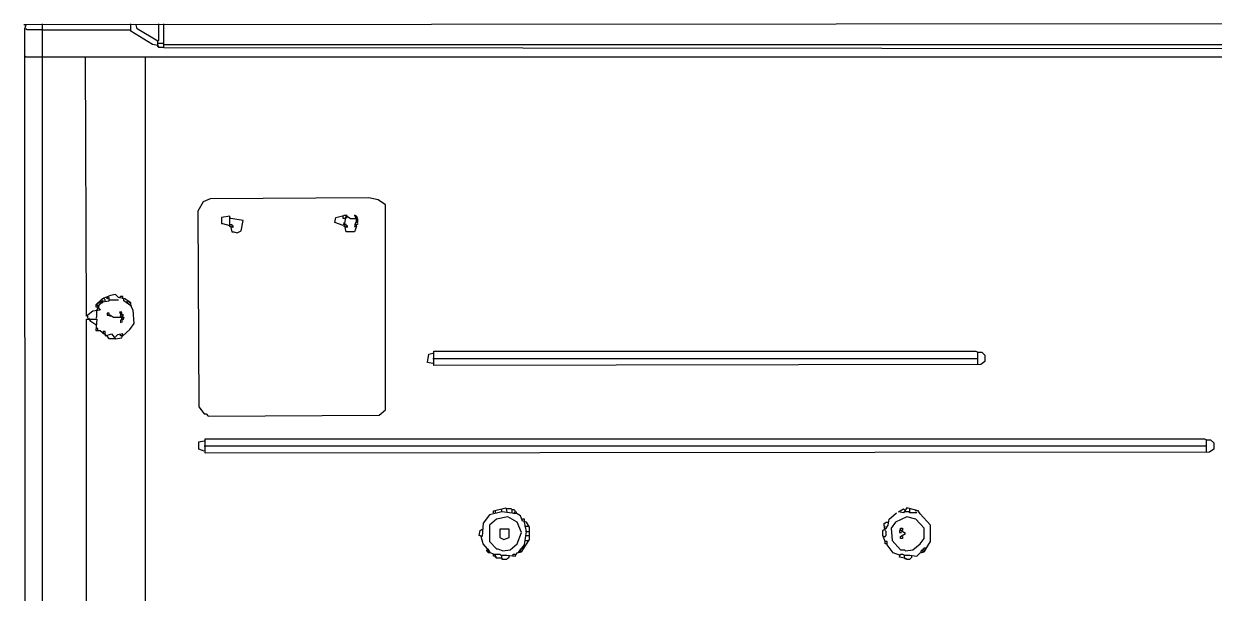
# Model space of a CAD drawing. Extents: x 3792242 to 5145247, y -1546315 to -1031918.
# Drawn here: x 3799588 to 3800404, y -1524745 to -1524354 of the extents above; entities that cross this region are included whole.
import ezdxf

# ---------------------------------------------------------------- set-up
doc = ezdxf.new("R2010")
doc.units = 0
doc.header["$MEASUREMENT"] = 0
doc.layers.add('ZZ-chladenie', color=133, linetype='CONTINUOUS')

msp = doc.modelspace()

# ---------------------------------------------------------------- linework, layer by layer
at = {"layer": 'ZZ-chladenie'}
for p, q in [((3799589.685, -1524354.973), (3799587.565, -1524354.973)), ((3799588.978, -1524355.679), (3799588.271, -1524354.973)), ((3799588.271, -1524357.799), (3799588.978, -1524355.679)), ((3800519.583, -1524354.266), (3799589.685, -1524354.973)), ((3799600.284, -1526043.77), (3799600.284, -1524354.266)), ((3799661.053, -1524354.973), (3799661.053, -1524354.266)), ((3799661.053, -1524359.213), (3799661.053, -1524354.973)), ((3799665.292, -1524357.799), (3799664.585, -1524354.973)), ((3799680.131, -1524365.572), (3799680.131, -1524354.266)), ((3799683.664, -1524370.518), (3799683.664, -1524354.266)), ((3799588.271, -1524375.465), (3799588.271, -1524357.799)), ((3799589.685, -1524358.506), (3799588.978, -1524357.799)), ((3799588.978, -1524357.799), (3799589.685, -1524357.799)), ((3799600.284, -1524358.506), (3799589.685, -1524358.506)), ((3799600.284, -1524358.506), (3799660.346, -1524358.506)), ((3799675.891, -1524368.399), (3799661.053, -1524359.213)), ((3799679.424, -1524366.279), (3799665.292, -1524357.799)), ((3799679.424, -1524369.105), (3799675.891, -1524368.399)), ((3799679.424, -1524366.279), (3799680.131, -1524365.572)), ((3799679.424, -1524369.812), (3799679.424, -1524366.279)), ((3799682.957, -1524367.692), (3799679.424, -1524367.692)), ((3799679.424, -1524369.105), (3799680.131, -1524369.812)), ((3799680.131, -1524370.518), (3799679.424, -1524369.812)), ((3799683.664, -1524370.518), (3799680.131, -1524370.518)), ((3799683.664, -1524368.399), (3799682.957, -1524367.692)), ((3799683.664, -1524368.399), (3800427.723, -1524368.399)), ((3799683.664, -1524370.518), (3800427.723, -1524371.225)), ((3799589.685, -1526043.063), (3799588.271, -1524375.465)), ((3799588.978, -1524376.878), (3799588.271, -1524376.171)), ((3799588.978, -1524376.878), (3799600.284, -1524376.878)), ((3799600.284, -1524376.878), (3799629.962, -1524376.878)), ((3799630.668, -1524554.944), (3799629.962, -1524376.878)), ((3799629.962, -1524376.878), (3799670.945, -1524376.878)), ((3799670.945, -1525944.138), (3799670.945, -1524376.878)), ((3799670.945, -1524376.878), (3800480.013, -1524376.878)), ((3799710.515, -1524476.51), (3799706.982, -1524482.87)), ((3799715.462, -1524474.39), (3799710.515, -1524476.51)), ((3799824.279, -1524473.683), (3799715.462, -1524474.39)), ((3799830.639, -1524475.097), (3799824.279, -1524473.683)), ((3799835.585, -1524478.63), (3799830.639, -1524475.097)), ((3799835.585, -1524619.245), (3799835.585, -1524478.63)), ((3799706.982, -1524482.87), (3799707.689, -1524617.125)), ((3799728.887, -1524486.402), (3799723.234, -1524487.109)), ((3799723.234, -1524487.109), (3799723.234, -1524491.349)), ((3799728.887, -1524493.468), (3799728.887, -1524486.402)), ((3799729.593, -1524487.815), (3799728.887, -1524487.109)), ((3799800.961, -1524490.642), (3799801.668, -1524487.109)), ((3799801.668, -1524487.109), (3799808.027, -1524485.696)), ((3799806.614, -1524486.402), (3799807.32, -1524485.696)), ((3799806.614, -1524487.815), (3799806.614, -1524486.402)), ((3799807.32, -1524485.696), (3799808.027, -1524485.696)), ((3799807.32, -1524493.468), (3799808.734, -1524486.402)), ((3799808.027, -1524485.696), (3799809.441, -1524485.696)), ((3799808.027, -1524487.815), (3799808.734, -1524487.109)), ((3799808.734, -1524486.402), (3799809.441, -1524486.402)), ((3799808.734, -1524487.109), (3799809.441, -1524487.109)), ((3799809.441, -1524486.402), (3799811.56, -1524487.815)), ((3799815.8, -1524486.402), (3799814.386, -1524485.696)), ((3799814.386, -1524485.696), (3799815.093, -1524487.109)), ((3799815.093, -1524487.109), (3799816.507, -1524487.109)), ((3799816.507, -1524487.109), (3799815.8, -1524486.402)), ((3799723.234, -1524491.349), (3799723.941, -1524491.349)), ((3799723.941, -1524491.349), (3799728.887, -1524492.762)), ((3799728.887, -1524492.762), (3799729.593, -1524492.055)), ((3799731.007, -1524494.175), (3799728.887, -1524493.468)), ((3799738.073, -1524489.229), (3799729.593, -1524487.815)), ((3799729.593, -1524492.055), (3799730.3, -1524492.055)), ((3799729.593, -1524494.175), (3799731.007, -1524492.762)), ((3799729.593, -1524494.175), (3799730.3, -1524497.001)), ((3799730.3, -1524492.055), (3799730.3, -1524492.762)), ((3799731.007, -1524492.762), (3799731.007, -1524494.175)), ((3799736.659, -1524496.295), (3799738.073, -1524489.229)), ((3799806.614, -1524492.762), (3799800.961, -1524490.642)), ((3799808.027, -1524487.815), (3799806.614, -1524487.815)), ((3799807.32, -1524490.642), (3799806.614, -1524492.762)), ((3799809.441, -1524494.175), (3799807.32, -1524493.468)), ((3799808.734, -1524492.055), (3799808.027, -1524492.055)), ((3799808.027, -1524492.055), (3799808.734, -1524492.762)), ((3799808.027, -1524494.175), (3799809.441, -1524492.762)), ((3799808.734, -1524497.001), (3799808.027, -1524494.175)), ((3799808.734, -1524492.762), (3799808.734, -1524492.055)), ((3799809.441, -1524492.762), (3799809.441, -1524494.175)), ((3799811.56, -1524487.815), (3799816.507, -1524487.815)), ((3799815.093, -1524490.642), (3799814.386, -1524493.468)), ((3799815.093, -1524492.055), (3799814.386, -1524492.055)), ((3799814.386, -1524493.468), (3799815.8, -1524493.468)), ((3799815.8, -1524493.468), (3799814.386, -1524497.001)), ((3799816.507, -1524490.642), (3799815.093, -1524490.642)), ((3799815.8, -1524489.935), (3799815.8, -1524488.522)), ((3799815.8, -1524488.522), (3799816.507, -1524488.522)), ((3799815.8, -1524489.935), (3799816.507, -1524489.935)), ((3799815.8, -1524492.055), (3799816.507, -1524491.349)), ((3799815.8, -1524493.468), (3799815.8, -1524492.055)), ((3799816.507, -1524492.055), (3799815.8, -1524492.055)), ((3799816.507, -1524487.815), (3799816.507, -1524490.642)), ((3799816.507, -1524491.349), (3799816.507, -1524492.055)), ((3799730.3, -1524497.001), (3799731.713, -1524497.001)), ((3799731.713, -1524497.001), (3799733.833, -1524497.708)), ((3799733.833, -1524497.708), (3799736.659, -1524496.295)), ((3799814.386, -1524497.001), (3799808.734, -1524497.001)), ((3799641.267, -1524542.931), (3799637.028, -1524547.171)), ((3799639.854, -1524545.051), (3799640.561, -1524544.344)), ((3799640.561, -1524544.344), (3799640.561, -1524543.638)), ((3799640.561, -1524543.638), (3799641.267, -1524543.638)), ((3799646.92, -1524540.811), (3799641.267, -1524542.931)), ((3799641.974, -1524544.344), (3799641.267, -1524543.638)), ((3799641.267, -1524545.051), (3799641.974, -1524544.344)), ((3799641.267, -1524545.051), (3799646.214, -1524544.344)), ((3799642.68, -1524542.931), (3799642.68, -1524542.224)), ((3799643.387, -1524543.638), (3799642.68, -1524542.931)), ((3799643.387, -1524545.051), (3799643.387, -1524543.638)), ((3799644.8, -1524542.931), (3799644.8, -1524541.518)), ((3799646.214, -1524542.224), (3799644.8, -1524542.931)), ((3799646.214, -1524544.344), (3799646.214, -1524542.224)), ((3799646.214, -1524543.638), (3799652.573, -1524543.638)), ((3799650.453, -1524540.105), (3799646.92, -1524540.811)), ((3799652.573, -1524542.224), (3799650.453, -1524540.105)), ((3799656.813, -1524542.931), (3799652.573, -1524542.224)), ((3799653.986, -1524541.518), (3799653.28, -1524542.224)), ((3799653.28, -1524542.224), (3799653.986, -1524542.224)), ((3799655.399, -1524541.518), (3799653.986, -1524541.518)), ((3799655.399, -1524542.931), (3799655.399, -1524541.518)), ((3799656.106, -1524544.344), (3799656.106, -1524542.931)), ((3799661.053, -1524547.877), (3799656.106, -1524544.344)), ((3799661.053, -1524545.758), (3799656.813, -1524542.931)), ((3799657.519, -1524543.638), (3799657.519, -1524542.931)), ((3799658.226, -1524545.051), (3799658.932, -1524544.344)), ((3799658.932, -1524544.344), (3799659.639, -1524545.051)), ((3799634.907, -1524551.41), (3799630.668, -1524554.944)), ((3799639.854, -1524550.704), (3799634.907, -1524551.41)), ((3799637.028, -1524547.171), (3799637.028, -1524548.584)), ((3799637.028, -1524548.584), (3799638.441, -1524548.584)), ((3799637.734, -1524547.171), (3799638.441, -1524546.464)), ((3799638.441, -1524547.877), (3799637.734, -1524547.171)), ((3799637.734, -1524550.704), (3799638.441, -1524549.997)), ((3799637.734, -1524555.65), (3799637.734, -1524550.704)), ((3799638.441, -1524548.584), (3799641.267, -1524545.051)), ((3799638.441, -1524546.464), (3799638.441, -1524545.758)), ((3799638.441, -1524545.758), (3799639.148, -1524545.758)), ((3799638.441, -1524548.584), (3799639.148, -1524547.877)), ((3799638.441, -1524549.997), (3799638.441, -1524548.584)), ((3799638.441, -1524548.584), (3799639.854, -1524550.704)), ((3799639.148, -1524545.758), (3799639.854, -1524545.051)), ((3799639.148, -1524547.171), (3799639.854, -1524546.464)), ((3799639.148, -1524547.877), (3799639.148, -1524547.171)), ((3799639.854, -1524546.464), (3799640.561, -1524545.758)), ((3799640.561, -1524545.758), (3799641.267, -1524545.758)), ((3799641.267, -1524545.758), (3799641.974, -1524545.051)), ((3799646.214, -1524552.824), (3799644.8, -1524552.824)), ((3799644.8, -1524552.824), (3799644.8, -1524554.237)), ((3799646.214, -1524554.237), (3799646.214, -1524552.824)), ((3799654.693, -1524552.117), (3799653.28, -1524552.117)), ((3799653.28, -1524552.117), (3799653.986, -1524553.531)), ((3799653.986, -1524554.944), (3799654.693, -1524552.117)), ((3799658.932, -1524545.758), (3799658.226, -1524545.051)), ((3799658.932, -1524546.464), (3799658.932, -1524545.758)), ((3799659.639, -1524546.464), (3799658.932, -1524546.464)), ((3799660.346, -1524545.051), (3799659.639, -1524545.051)), ((3799660.346, -1524545.758), (3799660.346, -1524545.051)), ((3799661.053, -1524546.464), (3799660.346, -1524545.758)), ((3799660.346, -1524547.171), (3799661.053, -1524546.464)), ((3799661.053, -1524547.877), (3799660.346, -1524547.171)), ((3799661.053, -1524547.877), (3799661.053, -1524545.758)), ((3799661.053, -1524547.877), (3799661.759, -1524547.877)), ((3799662.466, -1524550.704), (3799661.053, -1524547.877)), ((3799663.172, -1524559.89), (3799662.466, -1524550.704)), ((3799630.668, -1524756.327), (3799630.668, -1524557.063)), ((3799630.668, -1524557.063), (3799637.734, -1524557.063)), ((3799631.375, -1524556.357), (3799631.375, -1524554.944)), ((3799633.494, -1524558.476), (3799632.081, -1524556.357)), ((3799637.734, -1524561.303), (3799633.494, -1524558.476)), ((3799637.028, -1524556.357), (3799637.734, -1524555.65)), ((3799637.734, -1524557.063), (3799637.028, -1524564.836)), ((3799644.8, -1524554.237), (3799646.92, -1524554.237)), ((3799646.214, -1524554.237), (3799646.92, -1524554.944)), ((3799646.92, -1524554.237), (3799649.04, -1524555.65)), ((3799649.04, -1524555.65), (3799656.106, -1524555.65)), ((3799653.986, -1524553.531), (3799655.399, -1524553.531)), ((3799655.399, -1524554.944), (3799653.986, -1524554.944)), ((3799655.399, -1524557.77), (3799653.986, -1524557.77)), ((3799653.986, -1524557.77), (3799653.986, -1524559.183)), ((3799653.986, -1524559.183), (3799655.399, -1524558.476)), ((3799654.693, -1524557.063), (3799654.693, -1524556.357)), ((3799654.693, -1524556.357), (3799655.399, -1524557.063)), ((3799655.399, -1524557.063), (3799654.693, -1524557.063)), ((3799655.399, -1524553.531), (3799655.399, -1524554.944)), ((3799656.106, -1524555.65), (3799655.399, -1524557.77)), ((3799660.346, -1524564.129), (3799663.172, -1524559.89)), ((3799637.734, -1524563.423), (3799637.028, -1524563.423)), ((3799637.028, -1524564.836), (3799639.854, -1524564.836)), ((3799638.441, -1524563.423), (3799637.734, -1524563.423)), ((3799638.441, -1524564.836), (3799638.441, -1524563.423)), ((3799639.854, -1524564.836), (3799642.68, -1524566.956)), ((3799643.387, -1524565.542), (3799641.974, -1524565.542)), ((3799641.974, -1524565.542), (3799641.974, -1524566.249)), ((3799641.974, -1524566.249), (3799641.974, -1524566.956)), ((3799642.68, -1524566.956), (3799643.387, -1524566.956)), ((3799643.387, -1524566.956), (3799643.387, -1524565.542)), ((3799643.387, -1524566.956), (3799643.387, -1524568.369)), ((3799643.387, -1524568.369), (3799647.627, -1524566.956)), ((3799646.214, -1524570.489), (3799644.8, -1524568.369)), ((3799647.627, -1524566.956), (3799650.453, -1524570.489)), ((3799651.866, -1524567.663), (3799650.453, -1524569.076)), ((3799655.399, -1524566.956), (3799651.866, -1524567.663)), ((3799653.986, -1524568.369), (3799653.986, -1524566.956)), ((3799655.399, -1524568.369), (3799653.986, -1524568.369)), ((3799654.693, -1524569.782), (3799655.399, -1524566.956)), ((3799655.399, -1524568.369), (3799660.346, -1524564.129)), ((3799650.453, -1524570.489), (3799646.214, -1524570.489)), ((3799650.453, -1524570.489), (3799654.693, -1524569.782)), ((3799864.556, -1524586.741), (3799865.263, -1524581.088)), ((3799865.263, -1524581.088), (3799868.089, -1524580.381)), ((3799868.089, -1524580.381), (3799868.795, -1524580.381)), ((3799868.089, -1524583.915), (3800241.885, -1524583.915)), ((3799868.795, -1524588.86), (3799868.795, -1524578.968)), ((3799868.795, -1524578.968), (3800240.472, -1524578.968)), ((3800240.472, -1524578.968), (3800241.885, -1524579.675)), ((3800241.885, -1524588.154), (3800241.885, -1524579.675)), ((3800241.885, -1524579.675), (3800244.712, -1524579.675)), ((3800244.712, -1524579.675), (3800246.832, -1524581.794)), ((3800246.832, -1524581.794), (3800246.832, -1524586.034)), ((3799868.089, -1524587.447), (3799864.556, -1524586.741)), ((3800244.006, -1524588.154), (3799868.795, -1524588.86)), ((3800246.832, -1524586.034), (3800244.006, -1524588.154)), ((3799707.689, -1524617.125), (3799711.221, -1524622.071)), ((3799711.221, -1524622.071), (3799712.634, -1524622.071)), ((3799712.634, -1524622.071), (3799714.048, -1524623.485)), ((3799714.048, -1524623.485), (3799831.345, -1524622.778)), ((3799831.345, -1524622.778), (3799835.585, -1524619.245)), ((3799707.689, -1524641.15), (3799711.221, -1524640.443)), ((3799707.689, -1524646.096), (3799707.689, -1524641.15)), ((3799711.221, -1524640.443), (3799711.928, -1524640.443)), ((3799711.928, -1524648.923), (3799711.928, -1524639.03)), ((3799711.928, -1524639.03), (3800397.339, -1524639.03)), ((3800397.339, -1524639.03), (3800398.753, -1524639.737)), ((3800398.753, -1524648.216), (3800398.753, -1524639.737)), ((3800398.753, -1524639.737), (3800401.579, -1524639.737)), ((3800401.579, -1524639.737), (3800403.699, -1524641.856)), ((3800403.699, -1524641.856), (3800403.699, -1524646.096)), ((3799711.221, -1524647.51), (3799707.689, -1524646.096)), ((3799711.221, -1524643.976), (3800398.753, -1524643.976)), ((3800400.873, -1524648.216), (3799711.928, -1524648.923)), ((3800403.699, -1524646.096), (3800400.873, -1524648.216)), ((3799906.952, -1524691.319), (3799902.713, -1524696.972)), ((3799915.432, -1524689.199), (3799906.952, -1524691.319)), ((3799909.779, -1524688.493), (3799918.258, -1524686.373)), ((3799909.779, -1524689.906), (3799909.779, -1524688.493)), ((3799911.192, -1524689.906), (3799911.192, -1524688.493)), ((3799915.432, -1524689.199), (3799915.432, -1524687.08)), ((3799926.031, -1524690.612), (3799915.432, -1524689.199)), ((3799918.258, -1524686.373), (3799918.965, -1524689.199)), ((3799921.791, -1524687.08), (3799918.965, -1524687.08)), ((3799922.498, -1524687.786), (3799921.791, -1524687.08)), ((3799923.911, -1524687.786), (3799922.498, -1524687.786)), ((3799922.498, -1524689.906), (3799922.498, -1524687.786)), ((3799924.618, -1524688.493), (3799923.911, -1524687.786)), ((3799923.911, -1524689.906), (3799924.618, -1524689.199)), ((3799923.911, -1524690.612), (3799923.911, -1524689.906)), ((3799924.618, -1524689.199), (3799924.618, -1524688.493)), ((3799924.618, -1524689.199), (3799925.325, -1524689.199)), ((3799925.325, -1524689.199), (3799925.325, -1524690.612)), ((3799928.151, -1524692.026), (3799926.031, -1524690.612)), ((3800181.117, -1524694.146), (3800186.063, -1524689.906)), ((3800187.476, -1524689.199), (3800191.01, -1524687.08)), ((3800191.01, -1524689.906), (3800187.476, -1524689.199)), ((3800193.129, -1524686.373), (3800191.01, -1524689.906)), ((3800191.01, -1524687.08), (3800191.716, -1524687.786)), ((3800194.542, -1524689.199), (3800191.716, -1524689.199)), ((3800200.902, -1524688.493), (3800193.129, -1524686.373)), ((3800195.249, -1524689.906), (3800194.542, -1524689.199)), ((3800195.249, -1524689.199), (3800195.249, -1524687.08)), ((3800200.195, -1524689.906), (3800195.249, -1524689.906)), ((3800199.489, -1524688.493), (3800199.489, -1524687.786)), ((3800199.489, -1524689.906), (3800199.489, -1524689.199)), ((3800199.489, -1524689.199), (3800200.195, -1524689.906)), ((3800202.315, -1524690.612), (3800200.902, -1524688.493)), ((3800209.381, -1524698.385), (3800202.315, -1524690.612)), ((3799902.713, -1524696.972), (3799902.006, -1524706.158)), ((3799911.899, -1524694.146), (3799906.952, -1524698.385)), ((3799906.952, -1524698.385), (3799906.952, -1524709.691)), ((3799919.671, -1524692.733), (3799911.899, -1524694.146)), ((3799926.031, -1524696.265), (3799919.671, -1524692.733)), ((3799928.857, -1524703.332), (3799926.031, -1524696.265)), ((3799929.564, -1524695.559), (3799928.151, -1524692.026)), ((3799930.977, -1524694.146), (3799929.564, -1524694.146)), ((3799932.391, -1524696.265), (3799929.564, -1524695.559)), ((3799930.977, -1524696.265), (3799930.977, -1524694.146)), ((3799932.391, -1524702.625), (3799930.977, -1524696.265)), ((3799931.684, -1524699.092), (3799930.977, -1524699.092)), ((3799931.684, -1524699.092), (3799933.804, -1524699.092)), ((3799934.51, -1524699.799), (3799932.391, -1524696.265)), ((3799934.51, -1524708.278), (3799934.51, -1524699.799)), ((3800177.584, -1524699.092), (3800177.584, -1524696.972)), ((3800177.584, -1524696.972), (3800178.29, -1524696.972)), ((3800177.584, -1524699.092), (3800178.29, -1524699.092)), ((3800178.29, -1524699.092), (3800177.584, -1524699.799)), ((3800177.584, -1524699.799), (3800177.584, -1524700.505)), ((3800178.29, -1524696.972), (3800178.997, -1524696.265)), ((3800178.997, -1524696.265), (3800180.41, -1524696.265)), ((3800178.997, -1524700.505), (3800180.41, -1524698.385)), ((3800180.41, -1524698.385), (3800181.117, -1524694.146)), ((3800185.357, -1524696.265), (3800182.53, -1524700.505)), ((3800193.129, -1524692.733), (3800185.357, -1524696.265)), ((3800199.489, -1524694.146), (3800193.129, -1524692.733)), ((3800205.142, -1524700.505), (3800199.489, -1524694.146)), ((3800209.381, -1524709.691), (3800209.381, -1524698.385)), ((3799899.886, -1524705.451), (3799900.593, -1524701.918)), ((3799902.006, -1524706.158), (3799899.886, -1524705.451)), ((3799900.593, -1524701.918), (3799902.006, -1524701.212)), ((3799901.3, -1524706.158), (3799900.593, -1524705.451)), ((3799902.713, -1524711.104), (3799901.3, -1524706.158)), ((3799920.378, -1524701.212), (3799914.018, -1524701.212)), ((3799914.018, -1524701.212), (3799914.018, -1524706.864)), ((3799914.018, -1524706.864), (3799916.845, -1524708.278)), ((3799916.845, -1524708.278), (3799920.378, -1524706.864)), ((3799920.378, -1524706.864), (3799920.378, -1524701.212)), ((3799926.031, -1524711.104), (3799928.857, -1524703.332)), ((3799930.977, -1524711.811), (3799932.391, -1524702.625)), ((3799932.391, -1524702.625), (3799931.684, -1524702.625)), ((3799932.391, -1524702.625), (3799934.51, -1524702.625)), ((3799932.391, -1524705.451), (3799934.51, -1524705.451)), ((3800176.877, -1524701.918), (3800178.997, -1524700.505)), ((3800176.877, -1524705.451), (3800176.877, -1524701.918)), ((3800178.29, -1524709.691), (3800176.877, -1524705.451)), ((3800177.584, -1524706.158), (3800176.877, -1524706.158)), ((3800177.584, -1524700.505), (3800178.29, -1524700.505)), ((3800177.584, -1524706.158), (3800178.29, -1524706.158)), ((3800178.997, -1524702.625), (3800178.29, -1524701.918)), ((3800178.29, -1524706.158), (3800178.997, -1524705.451)), ((3800178.997, -1524705.451), (3800178.997, -1524702.625)), ((3800182.53, -1524700.505), (3800183.237, -1524708.985)), ((3800188.89, -1524701.918), (3800188.183, -1524701.918)), ((3800188.183, -1524701.918), (3800188.183, -1524703.332)), ((3800188.183, -1524703.332), (3800189.597, -1524703.332)), ((3800188.89, -1524701.918), (3800188.89, -1524700.505)), ((3800188.89, -1524700.505), (3800190.303, -1524700.505)), ((3800192.423, -1524704.038), (3800188.89, -1524701.918)), ((3800190.303, -1524701.918), (3800188.89, -1524701.918)), ((3800188.89, -1524706.158), (3800192.423, -1524704.038)), ((3800188.89, -1524707.571), (3800188.89, -1524706.158)), ((3800190.303, -1524707.571), (3800188.89, -1524707.571)), ((3800190.303, -1524700.505), (3800190.303, -1524701.918)), ((3800190.303, -1524706.158), (3800190.303, -1524707.571)), ((3800202.315, -1524711.104), (3800205.142, -1524707.571)), ((3800205.142, -1524707.571), (3800205.142, -1524700.505)), ((3799905.539, -1524714.637), (3799902.713, -1524711.104)), ((3799905.539, -1524716.051), (3799904.833, -1524715.344)), ((3799904.833, -1524715.344), (3799904.833, -1524716.051)), ((3799904.833, -1524716.051), (3799905.539, -1524716.051)), ((3799907.659, -1524717.464), (3799905.539, -1524714.637)), ((3799905.539, -1524716.051), (3799906.246, -1524716.757)), ((3799905.539, -1524716.757), (3799905.539, -1524716.051)), ((3799906.246, -1524715.344), (3799906.246, -1524714.637)), ((3799906.952, -1524716.051), (3799906.246, -1524715.344)), ((3799906.246, -1524716.757), (3799906.952, -1524716.051)), ((3799906.246, -1524716.757), (3799906.952, -1524716.051)), ((3799906.952, -1524709.691), (3799911.899, -1524714.637)), ((3799911.899, -1524714.637), (3799912.605, -1524714.637)), ((3799912.605, -1524714.637), (3799916.138, -1524716.051)), ((3799916.138, -1524716.051), (3799921.085, -1524715.344)), ((3799921.085, -1524715.344), (3799926.031, -1524711.104)), ((3799926.738, -1524717.464), (3799928.151, -1524715.344)), ((3799927.444, -1524716.051), (3799928.151, -1524715.344)), ((3799927.444, -1524716.051), (3799928.151, -1524716.757)), ((3799928.151, -1524716.757), (3799927.444, -1524716.051)), ((3799928.151, -1524715.344), (3799930.977, -1524711.811)), ((3799928.151, -1524715.344), (3799928.151, -1524714.637)), ((3799928.151, -1524714.637), (3799928.857, -1524714.637)), ((3799928.151, -1524716.757), (3799928.857, -1524716.051)), ((3799928.857, -1524716.757), (3799934.51, -1524708.278)), ((3799928.857, -1524714.637), (3799929.564, -1524713.93)), ((3799928.857, -1524716.051), (3799929.564, -1524716.051)), ((3799929.564, -1524713.93), (3799930.27, -1524713.93)), ((3799929.564, -1524716.051), (3799929.564, -1524715.344)), ((3799930.27, -1524712.517), (3799930.977, -1524711.811)), ((3799930.977, -1524713.224), (3799930.27, -1524712.517)), ((3799930.27, -1524713.93), (3799930.977, -1524713.93)), ((3799930.977, -1524713.93), (3799930.977, -1524713.224)), ((3799931.684, -1524708.985), (3799933.804, -1524708.985)), ((3800178.29, -1524711.104), (3800178.29, -1524709.691)), ((3800179.704, -1524709.691), (3800178.29, -1524709.691)), ((3800179.704, -1524711.104), (3800178.29, -1524711.104)), ((3800179.704, -1524711.811), (3800179.704, -1524709.691)), ((3800183.943, -1524717.464), (3800179.704, -1524711.811)), ((3800183.237, -1524708.985), (3800188.89, -1524715.344)), ((3800188.89, -1524715.344), (3800191.716, -1524715.344)), ((3800191.716, -1524715.344), (3800192.423, -1524716.051)), ((3800192.423, -1524716.051), (3800197.369, -1524715.344)), ((3800197.369, -1524715.344), (3800202.315, -1524711.104)), ((3800203.022, -1524716.051), (3800203.728, -1524715.344)), ((3800203.022, -1524717.464), (3800203.022, -1524716.051)), ((3800203.728, -1524716.051), (3800204.435, -1524715.344)), ((3800203.728, -1524715.344), (3800204.435, -1524715.344)), ((3800203.728, -1524716.051), (3800204.435, -1524716.757)), ((3800204.435, -1524716.757), (3800203.728, -1524716.051)), ((3800204.435, -1524715.344), (3800204.435, -1524714.637)), ((3800204.435, -1524714.637), (3800205.142, -1524714.637)), ((3800204.435, -1524715.344), (3800205.142, -1524714.637)), ((3800204.435, -1524716.757), (3800205.142, -1524716.051)), ((3800205.142, -1524716.757), (3800209.381, -1524709.691)), ((3800205.142, -1524714.637), (3800205.142, -1524713.93)), ((3800205.142, -1524713.93), (3800206.555, -1524713.93)), ((3800205.142, -1524716.051), (3800205.849, -1524716.051)), ((3800205.849, -1524716.051), (3800205.849, -1524715.344)), ((3800206.555, -1524713.93), (3800207.262, -1524713.224)), ((3799906.246, -1524717.464), (3799905.539, -1524716.757)), ((3799907.659, -1524717.464), (3799906.246, -1524717.464)), ((3799909.779, -1524718.17), (3799907.659, -1524717.464)), ((3799909.779, -1524719.583), (3799909.779, -1524718.17)), ((3799909.779, -1524718.17), (3799911.192, -1524718.17)), ((3799911.192, -1524719.583), (3799909.779, -1524719.583)), ((3799911.192, -1524720.29), (3799911.192, -1524718.17)), ((3799911.192, -1524718.17), (3799914.018, -1524718.17)), ((3799911.192, -1524719.583), (3799911.899, -1524720.29)), ((3799911.899, -1524720.996), (3799911.192, -1524720.29)), ((3799915.432, -1524720.996), (3799911.899, -1524720.996)), ((3799914.018, -1524718.17), (3799914.725, -1524718.877)), ((3799914.725, -1524718.877), (3799915.432, -1524718.877)), ((3799915.432, -1524720.996), (3799915.432, -1524718.877)), ((3799915.432, -1524718.877), (3799918.965, -1524718.877)), ((3799915.432, -1524720.996), (3799915.432, -1524721.703)), ((3799915.432, -1524721.703), (3799918.965, -1524721.703)), ((3799918.965, -1524718.877), (3799924.618, -1524719.583)), ((3799918.965, -1524721.703), (3799919.671, -1524720.996)), ((3799919.671, -1524720.996), (3799920.378, -1524720.29)), ((3799920.378, -1524720.29), (3799920.378, -1524719.583)), ((3799923.204, -1524719.583), (3799923.204, -1524718.17)), ((3799923.204, -1524718.17), (3799924.618, -1524718.17)), ((3799924.618, -1524719.583), (3799926.031, -1524717.464)), ((3799926.031, -1524717.464), (3799928.857, -1524716.757)), ((3800188.183, -1524718.877), (3800183.943, -1524717.464)), ((3800188.183, -1524720.29), (3800188.89, -1524718.17)), ((3800191.716, -1524720.996), (3800188.183, -1524720.29)), ((3800188.89, -1524718.17), (3800190.303, -1524718.17)), ((3800190.303, -1524718.17), (3800191.716, -1524718.877)), ((3800191.716, -1524720.996), (3800191.716, -1524718.877)), ((3800191.716, -1524718.877), (3800195.249, -1524718.877)), ((3800191.716, -1524720.996), (3800192.423, -1524721.703)), ((3800191.716, -1524720.996), (3800192.423, -1524720.996)), ((3800192.423, -1524720.996), (3800193.129, -1524721.703)), ((3800193.129, -1524721.703), (3800195.249, -1524721.703)), ((3800195.249, -1524718.877), (3800200.195, -1524719.583)), ((3800195.249, -1524721.703), (3800195.956, -1524720.996)), ((3800195.956, -1524720.996), (3800196.663, -1524720.29)), ((3800196.663, -1524720.29), (3800196.663, -1524719.583)), ((3800200.195, -1524719.583), (3800202.315, -1524717.464)), ((3800202.315, -1524717.464), (3800205.142, -1524716.757))]:
    msp.add_line(p, q, dxfattribs=at)

doc.saveas('drawing.dxf')
